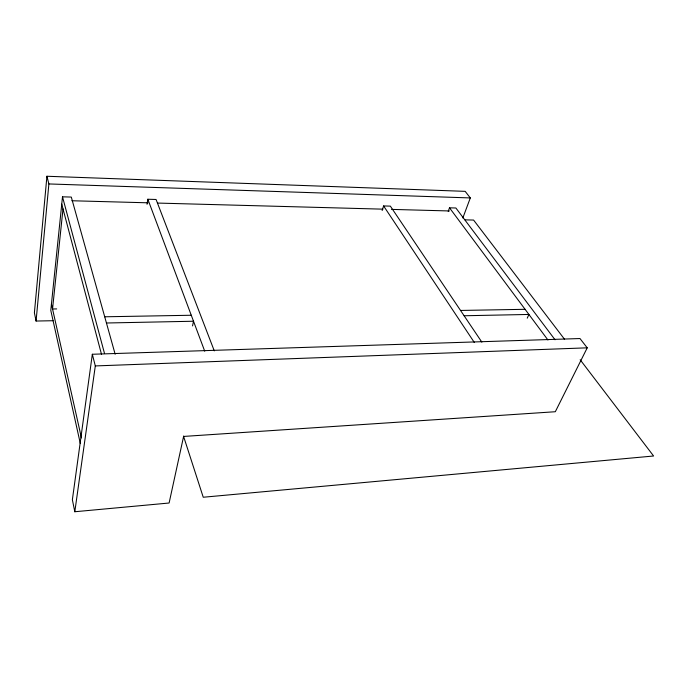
<?xml version="1.0" encoding="UTF-8"?>
<svg xmlns="http://www.w3.org/2000/svg" width="688" height="688" viewBox="0 0 688 688"><rect width="100%" height="100%" fill="white"/><g stroke="black" fill="none" stroke-linecap="round" stroke-linejoin="round"><path stroke-width="1.03" d="M462.835 217.984L470.308 197.929L465.174 191.35L46.922 176.257L34.4 312.799L36.077 321.038L53.088 320.72M36.077 321.038L48.882 183.945L46.922 176.257M115.163 354.251L71.303 197.069L62.505 196.82L50.783 310.357L80.298 443.459M63.004 208.868L52.546 308.981L56.674 308.921M92.33 354.26L72.369 499.755L74.811 511.743L169.11 503.014L183.601 436.433L555.311 411.734L587.225 347.827L579.984 338.539L92.33 354.26L95.305 365.93L74.811 511.743M147.034 204.302L147.843 199.245L156.073 199.477L214.286 350.871M192.545 325.923L193.509 321.236L106.442 322.999M382.15 210.511L383.603 205.944L390.363 206.133L481.849 342.125M448.223 211.362L449.505 207.819L455.886 208L555.027 339.769M527.249 318.174L528.909 314.45L464.108 315.758M95.305 365.93L587.225 347.827M104.714 316.79L191.273 315.25M460.539 310.451L525.073 309.308M465.002 219.859L473.585 220.057L564.564 339.304M71.887 200.75L148.032 202.814M157.69 203.072L382.924 209.161M391.506 209.393L449.427 210.958M48.882 183.945L470.308 197.929M580.165 359.747L653.6 455.998L203.244 497.243L183.472 436.046M449.505 207.819L547.94 340.001M383.603 205.944L474.256 342.383M147.843 199.245L204.723 351.19M62.505 196.82L104.533 353.555M61.748 204.147L101.48 354.234M51.437 304.027L81.442 437.964"/></g></svg>
